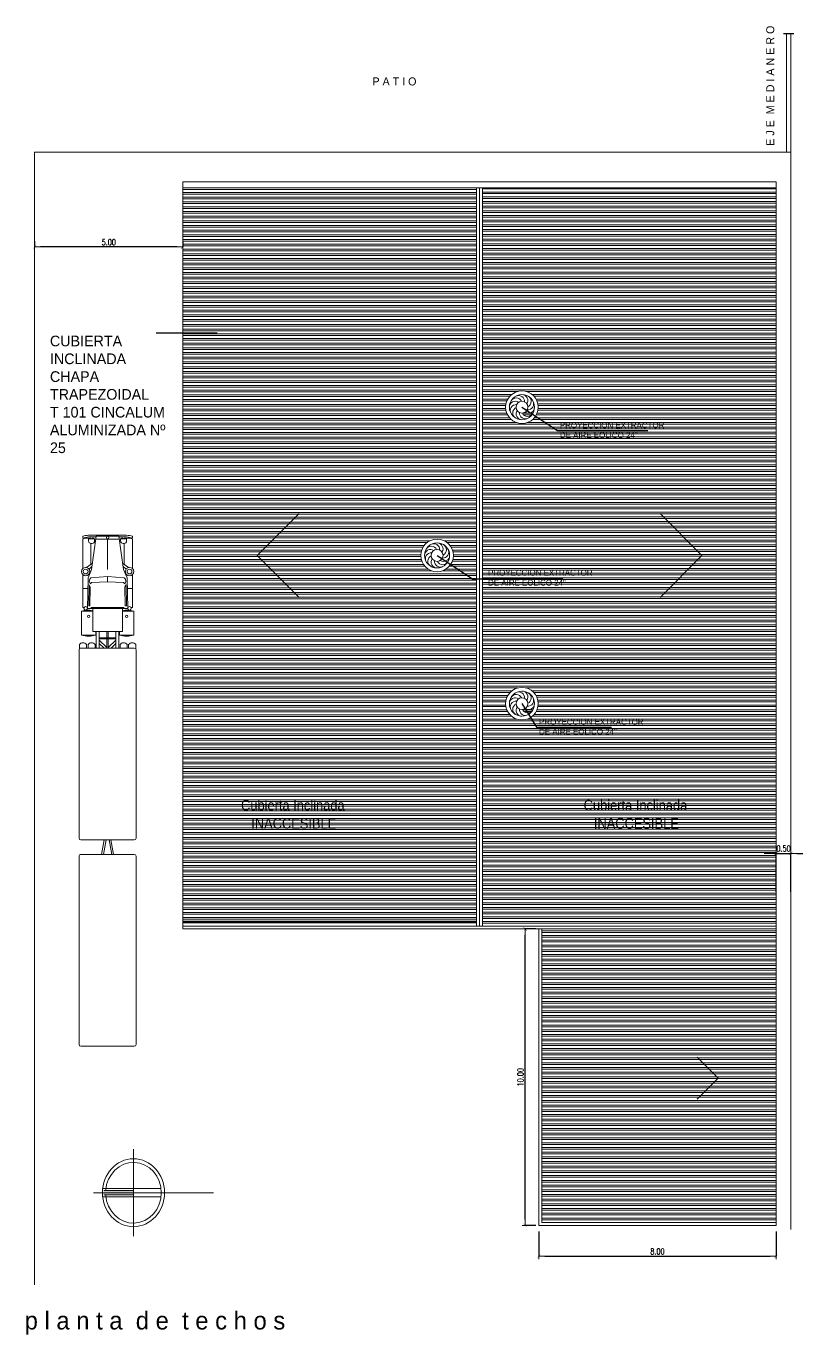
# Model space of a CAD drawing. Header units: millimetres. Extents: x 1972 to 5740, y 370 to 952.
# Drawn here: x 2661.5 to 2687.68, y 542.95 to 587.09 of the extents above; entities that cross this region are included whole.
import ezdxf

# ---------------------------------------------------------------- set-up
doc = ezdxf.new("R2010")
doc.units = ezdxf.units.MM
doc.header["$LTSCALE"] = 15
for name, color, linetype, lineweight in [('000 ALE 01', 1, 'Continuous', 9), ('000 ALE COTAS', 223, 'Continuous', 9), ('COTAS', 5, 'Continuous', 20), ('MUROS', 1, 'Continuous', 30), ('SOMBRAS', 95, 'Continuous', 18)]:
    doc.layers.add(name, color=color, linetype=linetype, lineweight=lineweight)
doc.styles.add('RR', font='ROMANS.shx', dxfattribs={"width": 0.8})
doc.dimstyles.new('ALE cota100', dxfattribs={"dimscale": 2, "dimtxt": 0.1, "dimasz": 0.1, "dimexe": 0, "dimexo": 0.1, "dimgap": 0.03, "dimtad": 1, "dimzin": 1, "dimdsep": 46, "dimtxsty": 'RR', "dimblk1": 'COTA_N', "dimblk2": 'COTA_N', "dimsah": 1, "dimcen": 0.09, "dimclrd": 256, "dimclre": 256, "dimclrt": 256, "dimadec": 0, "dimazin": 0, "dimtfac": 1, "dimtix": 1, "dimtmove": 0, "dimatfit": 3, "dimldrblk": 'COTA_N', "dimfxl": 1, "dimtolj": 1, "dimtzin": 0, "dimarcsym": 0})
doc.dimstyles.get("Standard").update_dxf_attribs({"dimtxt": 0.18, "dimasz": 0.18, "dimexe": 0.18, "dimexo": 0.0625, "dimgap": 0.09, "dimtad": 0, "dimtih": 1, "dimtoh": 1, "dimdec": 4, "dimzin": 0, "dimdsep": 46, "dimtxsty": 'Standard', "dimcen": 0.09, "dimadec": 0, "dimazin": 0, "dimtfac": 1, "dimtdec": 4, "dimtofl": 0, "dimtmove": 0, "dimatfit": 3, "dimfxl": 1, "dimtolj": 1, "dimtzin": 0, "dimarcsym": 0})
pattern_1 = [(180, (-11.18636, 0), (0, -0.15875), []), (180, (-11.24249, -0.05613), (0, -0.15875), [])]

# ---------------------------------------------------------------- blocks, each defined once
blk = doc.blocks.new('COTA_N')
for p, q in [((-1, 0), (0, 0)), ((0, 0.5), (0, -0.5))]:
    blk.add_line(p, q)
at = {"const_width": 0.065}
blk.add_lwpolyline([(0.14, 0.14), (0.28, 0.28), (0, 0), (-0.14, -0.14), (-0.28, -0.28)], dxfattribs=at)
blk = doc.blocks.new('*D144')
at = {"layer": '000 ALE COTAS', "lineweight": -2, "transparency": 16777216}
for p, q in [((2661.781, 579.847), (2661.781, 579.647)), ((2666.581, 579.647), (2661.981, 579.647)), ((2666.781, 579.847), (2666.781, 579.647))]:
    blk.add_line(p, q, dxfattribs=at)
at = {"layer": 'Defpoints', "color": 0, "transparency": 16777216}
for p in [(2661.781, 579.647), (2661.781, 579.647), (2666.781, 579.647)]:
    blk.add_point(p, dxfattribs=at)
at = {"layer": '000 ALE COTAS', "lineweight": -2, "transparency": 16777216, "xscale": 0.2, "yscale": 0.2, "zscale": 0.2}
for p, rotation in [((2661.781, 579.647), 180.0000000000026), ((2666.781, 579.647), 2.558e-12)]:
    blk.add_blockref('COTA_N', p, dxfattribs=dict(at, rotation=rotation))
at = {"layer": '000 ALE COTAS', "transparency": 16777216, "insert": (2664.281, 579.807), "char_height": 0.2, "attachment_point": 5, "style": 'RR'}
blk.add_mtext('\\A1;5.00', dxfattribs=at)
blk = doc.blocks.new('NORTE3')
for p, q in [((0, 1.174), (0, -2.344)), ((-0.111, 0.904), (-0.111, -0.807)), ((-0.058, 0.872), (-0.058, 0)), ((0.058, 0.872), (0.058, 0)), ((0.111, 0.904), (0.111, -0.807)), ((-1.166, 0), (1.166, 0))]:
    blk.add_line(p, q)
at = {"const_width": 0.0778}
blk.add_lwpolyline([(-0.911, 0, 1), (0.911, 0, 1)], format="xyb", close=True, dxfattribs=at)
blk.add_arc((0, 0), 0.815, 94.0608, 85.9392)
blk.add_solid([(-0.058, 0), (0.058, 0), (-0.058, 0.872), (0.058, 0.872)])
blk = doc.blocks.new('*D94')
at = {"layer": '000 ALE COTAS', "lineweight": -2, "transparency": 16777216}
for p, q in [((2686.581, 559.193), (2686.381, 559.193)), ((2686.781, 557.895), (2686.781, 559.193)), ((2686.781, 559.193), (2687.281, 559.193)), ((2687.281, 557.895), (2687.281, 559.193)), ((2687.481, 559.193), (2687.681, 559.193))]:
    blk.add_line(p, q, dxfattribs=at)
at = {"layer": 'Defpoints', "color": 0, "transparency": 16777216}
for p in [(2687.281, 559.193), (2686.781, 557.695), (2687.281, 557.695)]:
    blk.add_point(p, dxfattribs=at)
at = {"layer": '000 ALE COTAS', "lineweight": -2, "transparency": 16777216, "xscale": 0.2, "yscale": 0.2, "zscale": 0.2}
blk.add_blockref('COTA_N', (2686.781, 559.193), dxfattribs=at)
at = {"layer": '000 ALE COTAS', "lineweight": -2, "transparency": 16777216, "xscale": 0.2, "yscale": 0.2, "zscale": 0.2, "rotation": 180}
blk.add_blockref('COTA_N', (2687.281, 559.193), dxfattribs=at)
at = {"layer": '000 ALE COTAS', "transparency": 16777216, "insert": (2687.031, 559.353), "char_height": 0.2, "attachment_point": 5, "style": 'RR'}
blk.add_mtext('\\A1;0.50', dxfattribs=at)
blk = doc.blocks.new('02PTRK02')
at = {"color": 0, "linetype": 'ByBlock'}
for p, q in [((-862, -45), (-862, 45)), ((-541.5, 48), (-859, 48)), ((-538.5, -45), (-538.5, 45)), ((-514, -45), (-514, 45)), ((-193.5, 48), (-511, 48)), ((-184.5, 47.5), (-192, 47.5)), ((-190.5, -45), (-190.5, 45)), ((-184.5, 35.5), (-190.5, 35.5)), ((-184.5, 33), (-190.5, 33)), ((-168.5, 20), (-168.5, 44)), ((-168.5, 44), (-128.5, 44)), ((-124, 25), (-162.5, 25)), ((-162.5, 25), (-162.5, -25)), ((-128.5, 44), (-128.5, 25)), ((-124, 34), (-124, -34)), ((-124, 34), (-72, 33)), ((-122, 42), (-122, 39.6)), ((-122, 42), (-66.4, 42)), ((-122, 34.4), (-122, 34)), ((-122, 28), (-122, -28)), ((-119, 31.9), (-83.6, 31.2)), ((-119, 31.9), (-119, 29.9)), ((-119, 29.9), (-87.4, 29.3)), ((-90, 42), (-90, 34)), ((-87.4, 29.3), (-83.6, 31.2)), ((-82, 29), (-78, 31)), ((-82, 29), (-80, 27)), ((-80, 27), (-79, 0)), ((-78, 31), (-74, 30)), ((-74, 30), (-72, 28)), ((-72, 33), (-58, 27)), ((-70, 0), (-72, 28)), ((-58, 27), (-2, 19)), ((-53.1, 26.3), (-57.4, 31.3)), ((-56.6, 42), (-7, 42)), ((-54.7, 35.3), (-47.1, 25.4)), ((-14, 28), (-49, 28)), ((-14, 28), (-14, 26)), ((-10, 32), (-6, 32)), ((-6, 32), (-6, 22)), ((-5, 42), (-2, 42)), ((-3, 19.2), (-3, 32)), ((0, 32), (0, -32)), ((-514, 5.5), (-538.5, 10)), ((-514, 2.5), (-538.5, 7)), ((-184.5, 21), (-190.5, 21)), ((-190.5, 19), (-162.5, 19)), ((-190.5, 6), (-182.8, 14)), ((-190.5, 14), (-162.5, 14)), ((-189.6, 1), (-177.2, 14)), ((-175, 1), (-189.6, 1)), ((-175, 14), (-175, -14)), ((-173, -14), (-173, 14)), ((-162.5, 1), (-173, 1)), ((-168.5, 20), (-162.5, 20)), ((-80, -27), (-79, 0)), ((-79, 0), (-70, 0)), ((-79, 0), (-70, 0)), ((-70, 0), (-72, -28)), ((-7, 0), (-58, 0)), ((-10, 22), (-6, 22)), ((-9, 22), (-9, 20.1)), ((-7, 19.8), (-7, -19.8)), ((-2, -19), (-2, 19)), ((-538.5, -7), (-514, -2.5)), ((-538.5, -10), (-514, -5.5)), ((-182.8, -14), (-190.5, -6)), ((-190.5, -14), (-162.5, -14)), ((-162.5, -19), (-190.5, -19)), ((-184.5, -21), (-190.5, -21)), ((-175, -1), (-189.6, -1)), ((-177.2, -14), (-189.6, -1)), ((-173, -1), (-162.5, -1)), ((-168.5, -44), (-168.5, -20)), ((-168.5, -20), (-162.5, -20)), ((-58, -27), (-2, -19)), ((-10, -22), (-6, -22)), ((-9, -22), (-9, -20.1)), ((-6, -32), (-6, -22)), ((-3, -19.2), (-3, -32)), ((-184.5, -33), (-190.5, -33)), ((-184.5, -35.5), (-190.5, -35.5)), ((-168.5, -44), (-128.5, -44)), ((-124, -25), (-162.5, -25)), ((-128.5, -25), (-128.5, -44)), ((-124, -34), (-72, -33)), ((-122, -34), (-122, -34.4)), ((-122, -39.6), (-122, -42)), ((-66.4, -42), (-122, -42)), ((-119, -29.9), (-87.4, -29.3)), ((-119, -31.9), (-119, -29.9)), ((-119, -31.9), (-83.6, -31.2)), ((-90, -34), (-90, -42)), ((-87.4, -29.3), (-83.6, -31.2)), ((-82, -29), (-80, -27)), ((-82, -29), (-78, -31)), ((-78, -31), (-74, -30)), ((-74, -30), (-72, -28)), ((-72, -33), (-58, -27)), ((-53.1, -26.3), (-57.4, -31.3)), ((-7, -42), (-56.6, -42)), ((-54.7, -35.3), (-47.1, -25.4)), ((-14, -28), (-49, -28)), ((-14, -28), (-14, -26)), ((-10, -32), (-6, -32)), ((-5, -42), (-2, -42)), ((-859, -48), (-541.5, -48)), ((-511, -48), (-193.5, -48)), ((-184.5, -47.5), (-192, -47.5))]:
    blk.add_line(p, q, dxfattribs=at)
for centre, radius in [((-137, 32), 2), ((-123.5, 37), 3), ((-61.5, 37), 7), ((-61.5, 37), 4), ((-4, 0), 2), ((-137, -32), 2), ((-123.5, -37), 3), ((-61.5, -37), 7), ((-61.5, -37), 4)]:
    blk.add_circle(centre, radius, dxfattribs=at)
for centre, radius, start, end in [((-859, 45), 3, 90, 180), ((-541.5, 45), 3, 0, 90), ((-511, 45), 3, 90, 180), ((-193.5, 45), 3, 0, 90), ((-189.2, 41.5), 7.64, 308.2647, 51.7353), ((-189, 27), 7.5, 306.8699, 53.1301), ((-132.7, 32), 37.8, 161.4749, 198.5251), ((-157.4, 33), 31, 345.1151, 20.9105), ((-10, 28), 4, 90, 180), ((-10, 26), 4, 180, 270), ((-18.2, 35), 13.2, 346.9139, 31.8908), ((-7.5, 29.5), 2.5, 306.8699, 53.1301), ((-7.5, 24.5), 2.5, 306.8699, 53.1301), ((-66.5, 24.5), 63.9, 6.736, 15.8839), ((-63.5, 24.5), 63.9, 6.736, 15.8839), ((-189, -27), 7.5, 306.8699, 53.1301), ((-132.7, -32), 37.8, 161.4734, 198.5266), ((-10, -26), 4, 90, 180), ((-189.2, -41.5), 7.64, 308.2647, 51.7353), ((-158, -32.9), 31.5, 339.3948, 14.5796), ((-10, -28), 4, 180, 270), ((-18.2, -35), 13.2, 328.1092, 13.0861), ((-7.5, -24.5), 2.5, 306.8699, 53.1301), ((-7.5, -29.5), 2.5, 306.8699, 53.1301), ((-66.5, -24.5), 63.9, 344.1161, 353.264), ((-63.5, -24.5), 63.9, 344.1161, 353.264), ((-859, -45), 3, 180, 270), ((-541.5, -45), 3, 270, 0), ((-511, -45), 3, 180, 270), ((-193.5, -45), 3, 270, 0)]:
    blk.add_arc(centre, radius, start, end, dxfattribs=at)
blk = doc.blocks.new('*D99')
at = {"layer": '000 ALE COTAS', "lineweight": -2, "transparency": 16777216}
for p, q in [((2678.781, 546.443), (2678.781, 545.606)), ((2686.781, 546.443), (2686.781, 545.606)), ((2678.981, 545.606), (2686.581, 545.606))]:
    blk.add_line(p, q, dxfattribs=at)
at = {"layer": 'Defpoints', "color": 0, "transparency": 16777216}
for p in [(2678.781, 546.643), (2686.781, 546.643), (2686.781, 545.606)]:
    blk.add_point(p, dxfattribs=at)
at = {"layer": '000 ALE COTAS', "lineweight": -2, "transparency": 16777216, "xscale": 0.2, "yscale": 0.2, "zscale": 0.2, "rotation": 180}
blk.add_blockref('COTA_N', (2678.781, 545.606), dxfattribs=at)
at = {"layer": '000 ALE COTAS', "lineweight": -2, "transparency": 16777216, "xscale": 0.2, "yscale": 0.2, "zscale": 0.2}
blk.add_blockref('COTA_N', (2686.781, 545.606), dxfattribs=at)
at = {"layer": '000 ALE COTAS', "transparency": 16777216, "insert": (2682.781, 545.766), "char_height": 0.2, "attachment_point": 5, "style": 'RR'}
blk.add_mtext('\\A1;8.00', dxfattribs=at)
blk = doc.blocks.new('*D100')
at = {"layer": '000 ALE COTAS', "lineweight": -2, "transparency": 16777216}
for p, q in [((2678.681, 556.643), (2678.318, 556.643)), ((2678.318, 546.843), (2678.318, 556.443)), ((2678.681, 546.643), (2678.318, 546.643))]:
    blk.add_line(p, q, dxfattribs=at)
at = {"layer": 'Defpoints', "color": 0, "transparency": 16777216}
for p in [(2678.318, 556.643), (2678.881, 556.643), (2678.881, 546.643)]:
    blk.add_point(p, dxfattribs=at)
at = {"layer": '000 ALE COTAS', "lineweight": -2, "transparency": 16777216, "xscale": 0.2, "yscale": 0.2, "zscale": 0.2}
for p, rotation in [((2678.318, 556.643), 90), ((2678.318, 546.643), 270)]:
    blk.add_blockref('COTA_N', p, dxfattribs=dict(at, rotation=rotation))
at = {"layer": '000 ALE COTAS', "transparency": 16777216, "insert": (2678.158, 551.643), "char_height": 0.2, "attachment_point": 5, "rotation": 90, "style": 'RR'}
blk.add_mtext('\\A1;10.00', dxfattribs=at)

msp = doc.modelspace()

# ---------------------------------------------------------------- hatches: boundary and pattern name
at = {"layer": '000 ALE 01'}
h = msp.add_hatch(dxfattribs=at)
h.set_pattern_fill('STEEL', color=256, scale=0.05, angle=135, style=0)
h.set_pattern_definition([(180, (2666.78082, 556.8763), (0, -0.15875), []), (180, (2666.7247, 556.82018), (0, -0.15875), [])])
h.paths.add_polyline_path([(2666.78082, 581.64292), (2676.68082, 581.64292), (2676.68082, 556.8763), (2666.78082, 556.8763)])
h.paths.add_polyline_path([(2675.89981, 569.24292, 1), (2674.79981, 569.24292, 1)], flags=16)
h = msp.add_hatch(dxfattribs=at)
h.set_pattern_fill('STEEL', color=256, scale=0.05, angle=135, style=0)
h.set_pattern_definition(pattern_1)
h.paths.add_polyline_path([(2676.88082, 581.64292), (2676.88082, 556.74292), (2686.78082, 556.74292), (2686.78082, 581.64292)])
h.paths.add_polyline_path([(2678.76183, 574.24292, -1), (2677.66183, 574.24292, -1)], flags=16)
h.paths.add_polyline_path([(2678.63595, 574.24292, -0.60131515), (2678.32389, 574.07727, -0.1316525), (2678.22605, 574.04343, 0.60131515), (2678.57913, 574.03086, 0.1316525)], flags=0)
h.paths.add_polyline_path([(2678.76183, 564.24292, -1), (2677.66183, 564.24292, -1)], flags=16)
h.paths.add_polyline_path([(2678.63595, 564.24292, -0.60131515), (2678.32389, 564.07727, -0.1316525), (2678.22605, 564.04343, 0.60131515), (2678.57913, 564.03086, 0.1316525)], flags=0)
h = msp.add_hatch(dxfattribs=at)
h.set_pattern_fill('STEEL', color=256, scale=0.05, angle=135, style=0)
h.set_pattern_definition(pattern_1)
h.paths.add_polyline_path([(2686.78082, 556.64292), (2678.88082, 556.64292), (2678.88082, 546.74292), (2686.78082, 546.74292)])

# ---------------------------------------------------------------- linework, layer by layer
for p, q in [((2687.28082, 586.84292), (2687.28082, 546.50072)), ((2661.78082, 546.64292), (2661.78082, 582.84292)), ((2661.78082, 544.64292), (2661.78082, 582.84292)), ((2666.78082, 556.64292), (2666.78082, 581.84292)), ((2666.78082, 581.64292), (2686.78082, 581.64292)), ((2686.78082, 556.64292), (2666.78082, 556.64292))]:
    msp.add_line(p, q, dxfattribs=at)
for points in [[(2661.78082, 582.84292), (2687.28082, 582.84292)], [(2666.78082, 581.84292), (2686.78082, 581.84292)], [(2686.78082, 581.84292), (2686.78082, 556.64292)], [(2676.68082, 581.64292), (2676.68082, 556.74292)], [(2676.78082, 581.64292), (2676.78082, 556.74292)], [(2676.88082, 581.64292), (2676.88082, 556.74292)], [(2676.68082, 556.90167), (2666.78082, 556.90167)], [(2676.68082, 556.84555), (2666.78082, 556.84555)], [(2666.78082, 556.74292), (2686.78082, 556.74292)], [(2686.78082, 546.64292), (2686.78082, 546.64292), (2678.78082, 546.64292), (2678.78082, 556.64292)], [(2686.78082, 546.74292), (2678.88082, 546.74292), (2678.88082, 556.64292)], [(2686.78082, 546.64292), (2686.78082, 556.64292)]]:
    msp.add_lwpolyline(points, dxfattribs=at)
for centre, radius in [((2678.21183, 574.24292), 0.55), ((2678.21183, 574.24292), 0.42412), ((2678.21183, 574.24292), 0.2), ((2675.34981, 569.24292), 0.55), ((2675.34981, 569.24292), 0.42412), ((2675.34981, 569.24292), 0.2), ((2678.21183, 564.24292), 0.55), ((2678.21183, 564.24292), 0.42412), ((2678.21183, 564.24292), 0.2)]:
    msp.add_circle(centre, radius, dxfattribs=at)
for centre, start, end in [((2677.98771, 574.24292), 55.923478, 180), ((2678.01773, 574.13086), 85.923478, 210), ((2678.01773, 574.35498), 25.923478, 150), ((2678.09977, 574.43702), 355.923478, 120), ((2678.21183, 574.46704), 325.923478, 90), ((2678.40592, 574.35498), 265.923478, 30), ((2678.32389, 574.43702), 295.923478, 60), ((2678.09977, 574.04883), 115.923478, 240), ((2678.21183, 574.0188), 145.923478, 270), ((2678.32389, 574.04883), 175.923478, 300), ((2678.40592, 574.13086), 205.923478, 330), ((2678.43595, 574.24292), 235.923478, 0), ((2675.12569, 569.24292), 55.923478, 180), ((2675.15572, 569.35498), 25.923478, 150), ((2675.23775, 569.43702), 355.923478, 120), ((2675.34981, 569.46704), 325.923478, 90), ((2675.54391, 569.35498), 265.923478, 30), ((2675.46187, 569.43702), 295.923478, 60), ((2675.15572, 569.13086), 85.923478, 210), ((2675.23775, 569.04883), 115.923478, 240), ((2675.34981, 569.0188), 145.923478, 270), ((2675.46187, 569.04883), 175.923478, 300), ((2675.54391, 569.13086), 205.923478, 330), ((2675.57393, 569.24292), 235.923478, 0), ((2678.09977, 564.43702), 355.923478, 120), ((2678.21183, 564.46704), 325.923478, 90), ((2678.32389, 564.43702), 295.923478, 60), ((2677.98771, 564.24292), 55.923478, 180), ((2678.01773, 564.13086), 85.923478, 210), ((2678.01773, 564.35498), 25.923478, 150), ((2678.09977, 564.04883), 115.923478, 240), ((2678.21183, 564.0188), 145.923478, 270), ((2678.43595, 564.24292), 235.923478, 0), ((2678.40592, 564.35498), 265.923478, 30), ((2678.32389, 564.04883), 175.923478, 300), ((2678.40592, 564.13086), 205.923478, 330)]:
    msp.add_arc(centre, 0.2, start, end, dxfattribs=at)
at = {"layer": 'MUROS', "linetype": 'Continuous', "ltscale": 0.001}
for p, q in [((2669.28082, 569.24292), (2670.69503, 570.65714)), ((2684.28082, 569.24292), (2682.86661, 570.65714)), ((2669.28082, 569.24292), (2670.69503, 567.82871)), ((2684.28082, 569.24292), (2682.86661, 567.82871)), ((2684.82686, 551.60646), (2684.11975, 552.31357)), ((2684.82686, 551.60646), (2684.11975, 550.89935))]:
    msp.add_line(p, q, dxfattribs=at)
msp.add_lwpolyline([(2687.03082, 586.84292), (2687.18082, 586.84292), (2687.38082, 586.84292)], dxfattribs=at)
at = {"layer": 'SOMBRAS', "linetype": 'Continuous', "ltscale": 0.001}
msp.add_lwpolyline([(2687.13082, 586.84292), (2687.13082, 582.84292)], dxfattribs=at)

# ---------------------------------------------------------------- block references
at = {"layer": 'SOMBRAS', "linetype": 'Continuous', "ltscale": 0.001, "xscale": -0.0199999999999818, "yscale": 0.0199999999999818, "zscale": 0.02, "rotation": 270}
msp.add_blockref('02PTRK02', (2664.24082, 569.9277), dxfattribs=at)
at = {"layer": 'SOMBRAS', "linetype": 'Continuous', "ltscale": 10, "xscale": 1.256810648621922, "yscale": 1.150628003412067, "zscale": 1.256810648621922, "rotation": 90}
msp.add_blockref('NORTE3', (2665.11357, 547.74615), dxfattribs=at)

# ---------------------------------------------------------------- texts
at = {"layer": 'COTAS', "insert": (2661.22146, 543.7343), "char_height": 0.6, "width": 25.6, "attachment_point": 1}
msp.add_mtext(' p l a n t a  d e  t e c h o s', dxfattribs=at)
at = {"layer": 'SOMBRAS', "linetype": 'Continuous', "ltscale": 0.001, "width": 0.9}
for s, p in [('Cubierta Inclinada', (2668.7406, 560.63628)), ('Cubierta Inclinada', (2680.29195, 560.63628)), ('INACCESIBLE', (2669.08408, 560.02624)), ('INACCESIBLE', (2680.63542, 560.02624))]:
    msp.add_text(s, height=0.36, dxfattribs=at).set_placement(p)
at = {"layer": 'SOMBRAS', "linetype": 'Continuous', "ltscale": 0.001, "insert": (2686.44832, 583.05962), "char_height": 0.27, "width": 5.5964402, "attachment_point": 1, "rotation": 90}
msp.add_mtext('E J E  M E D I A N E R O', dxfattribs=at)
at = {"layer": 'SOMBRAS', "linetype": 'Continuous', "ltscale": 0.001, "attachment_point": 1}
for s, insert, char_height, width in [('P A T I O', (2673.16995, 585.3659), 0.27, 5.5964402), ('CUBIERTA INCLINADA\\PCHAPA TRAPEZOIDAL \\PT 101 CINCALUM ALUMINIZADA Nº 25', (2662.2975, 576.65542), 0.36, 3.9409567), ('PROYECCION EXTRACTOR\\PDE AIRE EOLICO 24"', (2677.06931, 568.75701), 0.2, 3.3777443)]:
    msp.add_mtext(s, dxfattribs=dict(at, insert=insert, char_height=char_height, width=width))
at = {"layer": 'SOMBRAS', "char_height": 0.2, "width": 3.3777443, "attachment_point": 1}
for insert in [(2679.49004, 573.73415), (2678.78937, 563.73007)]:
    msp.add_mtext('PROYECCION EXTRACTOR\\PDE AIRE EOLICO 24"', dxfattribs=dict(at, insert=insert))

# ---------------------------------------------------------------- dimensions: what is measured, and where the dimension line sits
at = {"layer": '000 ALE COTAS'}
for p1, p2, distance, picture, middle in [((2666.78082, 579.64666), (2661.78082, 579.64666), 0, '*D144', (2664.28082, 579.80666)), ((2686.78082, 557.69542), (2687.28082, 557.69542), 1.49754, '*D94', (2687.03082, 559.35297)), ((2678.88082, 546.64292), (2678.88082, 556.64292), 0.5631, '*D100', (2678.15772, 551.64292)), ((2678.78082, 546.64292), (2686.78082, 546.64292), -1.03649, '*D99', (2682.78082, 545.76643))]:
    dim = msp.add_aligned_dim(p1=p1, p2=p2, distance=distance, dimstyle='ALE cota100', dxfattribs=at)
    dim.commit()
    dim.dimension.update_dxf_attribs({"geometry": picture, "text_midpoint": middle})

# ---------------------------------------------------------------- leaders
at = {"layer": 'SOMBRAS', "linetype": 'Continuous', "ltscale": 0.001, "annotation_type": 0, "has_hookline": 1, "hookline_direction": 1, "text_width": 3.72}
msp.add_leader([(2667.93396, 576.74542), (2665.88318, 576.74542)], dimstyle='Standard', override={"dimscale": 1}, dxfattribs=at)
at = {"layer": 'SOMBRAS', "linetype": 'Continuous', "ltscale": 0.001}
for points in [[(2678.21183, 574.24292), (2679.4074, 573.45239), (2682.45268, 573.45239)], [(2675.34981, 569.24292), (2676.54538, 568.45239), (2679.59067, 568.45239)], [(2678.21183, 564.24292), (2678.69933, 563.45239), (2681.23489, 563.45239)]]:
    msp.add_leader(points, dimstyle='Standard', override={"dimscale": 1}, dxfattribs=at)

doc.saveas('drawing.dxf')
